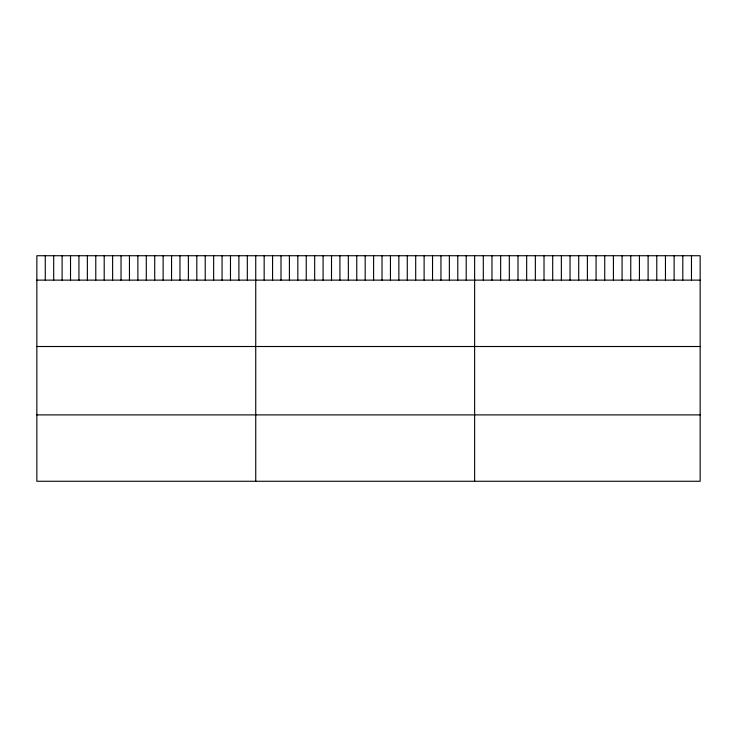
<?xml version="1.0" encoding="UTF-8"?>
<svg xmlns="http://www.w3.org/2000/svg" width="737" height="737" viewBox="0 0 737 737"><rect width="100%" height="100%" fill="white"/><g stroke="black" fill="none" stroke-linecap="round" stroke-linejoin="round"><path stroke-width="1.11" d="M700.15 280.124L700.15 481.27L36.85 481.27L36.85 255.73L700.15 255.73L700.15 280.124L36.85 280.124M36.85 346.51L700.15 346.51M36.85 414.894L700.15 414.894M691.472 255.73L691.472 280.124M682.803 255.73L682.803 280.124M674.125 255.73L674.125 280.124M665.456 255.73L665.456 280.124M656.778 255.73L656.778 280.124M648.109 255.73L648.109 280.124M639.43 255.73L639.43 280.124M630.761 255.73L630.761 280.124M622.083 255.73L622.083 280.124M613.414 255.73L613.414 280.124M604.736 255.73L604.736 280.124M596.067 255.73L596.067 280.124M587.389 255.73L587.389 280.124M578.711 255.73L578.711 280.124M570.042 255.73L570.042 280.124M561.364 255.73L561.364 280.124M552.695 255.73L552.695 280.124M544.017 255.73L544.017 280.124M535.348 255.73L535.348 280.124M526.669 255.73L526.669 280.124M518 255.73L518 280.124M509.322 255.73L509.322 280.124M500.653 255.73L500.653 280.124M491.975 255.73L491.975 280.124M483.306 255.73L483.306 280.124M474.628 255.73L474.628 481.27M466.208 255.73L466.208 280.124M457.788 255.73L457.788 280.124M449.367 255.73L449.367 280.124M440.956 255.73L440.956 280.124M432.536 255.73L432.536 280.124M424.116 255.73L424.116 280.124M415.696 255.73L415.696 280.124M407.275 255.73L407.275 280.124M398.855 255.73L398.855 280.124M390.444 255.73L390.444 280.124M382.024 255.73L382.024 280.124M373.604 255.73L373.604 280.124M365.183 255.73L365.183 280.124M356.763 255.73L356.763 280.124M348.343 255.73L348.343 280.124M339.923 255.73L339.923 280.124M331.512 255.73L331.512 280.124M323.092 255.73L323.092 280.124M314.671 255.73L314.671 280.124M306.251 255.73L306.251 280.124M297.831 255.73L297.831 280.124M289.411 255.73L289.411 280.124M281 255.73L281 280.124M272.579 255.73L272.579 280.124M264.159 255.73L264.159 280.124M255.739 255.73L255.739 481.27M247.319 255.73L247.319 280.124M238.899 255.73L238.899 280.124M230.478 255.73L230.478 280.124M222.067 255.73L222.067 280.124M213.647 255.73L213.647 280.124M205.227 255.73L205.227 280.124M196.807 255.73L196.807 280.124M188.386 255.73L188.386 280.124M179.966 255.73L179.966 280.124M171.555 255.73L171.555 280.124M163.135 255.73L163.135 280.124M154.715 255.73L154.715 280.124M146.294 255.73L146.294 280.124M137.874 255.73L137.874 280.124M129.454 255.73L129.454 280.124M121.034 255.73L121.034 280.124M112.623 255.73L112.623 280.124M104.203 255.73L104.203 280.124M95.782 255.73L95.782 280.124M87.362 255.73L87.362 280.124M78.942 255.73L78.942 280.124M70.522 255.73L70.522 280.124M62.111 255.73L62.111 280.124M53.69 255.73L53.69 280.124M45.27 255.73L45.27 280.124"/></g></svg>
